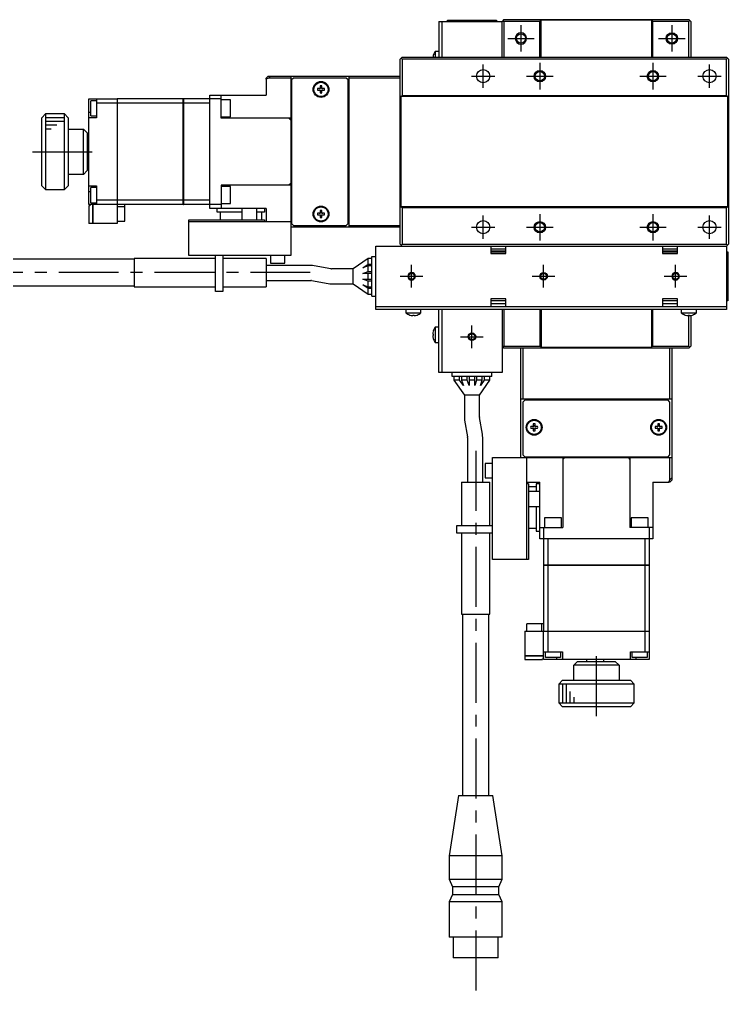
# Model space of a CAD drawing. Extents: x -2 to 724, y -8 to 437.
# Drawn here: x 535.9 to 723.8, y 93.9 to 353.1 of the extents above; entities that cross this region are included whole.
import ezdxf

# ---------------------------------------------------------------- set-up
doc = ezdxf.new("R2010")
doc.units = 0
doc.header["$LTSCALE"] = 0.5
doc.linetypes.add('CENTER', pattern=[50.8, 31.75, -6.35, 6.35, -6.35])
for name, color, linetype in [('MSM_CENTER', 1, 'CENTER'), ('MSM_CONTINUOUS', 7, 'CONTINUOUS'), ('MSM_NARROW', 5, 'CONTINUOUS')]:
    doc.layers.add(name, color=color, linetype=linetype)

msp = doc.modelspace()

# ---------------------------------------------------------------- linework, layer by layer
at = {"layer": 'MSM_CENTER'}
for p, q in [((668.77, 351.63), (668.77, 344.63)), ((708.77, 351.63), (708.77, 344.63)), ((665.27, 348.13), (672.27, 348.13)), ((705.27, 348.13), (712.27, 348.13)), ((658.77, 335.03), (658.77, 341.23)), ((673.77, 341.63), (673.77, 334.63)), ((703.77, 341.63), (703.77, 334.63)), ((718.77, 335.03), (718.77, 341.23)), ((655.67, 338.13), (661.87, 338.13)), ((670.27, 338.13), (677.27, 338.13)), ((700.27, 338.13), (707.27, 338.13)), ((715.67, 338.13), (721.87, 338.13)), ((539.27, 318.13), (557.27, 318.13)), ((658.77, 295.03), (658.77, 301.23)), ((673.77, 301.63), (673.77, 294.63)), ((703.77, 301.63), (703.77, 294.63)), ((718.77, 295.03), (718.77, 301.23)), ((655.67, 298.13), (661.87, 298.13)), ((670.27, 298.13), (677.27, 298.13)), ((700.27, 298.13), (707.27, 298.13)), ((715.67, 298.13), (721.87, 298.13)), ((639.77, 282.13), (639.77, 288.13)), ((674.77, 282.13), (674.77, 288.13)), ((709.77, 282.13), (709.77, 288.13)), ((612.92, 286.13), (467.74, 286.13)), ((636.77, 285.13), (642.77, 285.13)), ((671.77, 285.13), (677.77, 285.13)), ((706.77, 285.13), (712.77, 285.13)), ((655.77, 266.13), (655.77, 272.13)), ((652.77, 269.13), (658.77, 269.13)), ((656.77, 238.88), (656.77, 93.88)), ((688.77, 168.63), (688.77, 186.63))]:
    msp.add_line(p, q, dxfattribs=at)
at = {"layer": 'MSM_CONTINUOUS'}
for p, q in [((646.97, 352.63), (646.97, 343.13)), ((646.97, 352.63), (663.77, 352.63)), ((647.77, 352.63), (647.77, 343.13)), ((649.27, 352.93), (662.27, 352.93)), ((649.27, 352.63), (649.27, 352.93)), ((662.27, 352.93), (662.27, 352.63)), ((664.27, 353.13), (663.77, 352.63)), ((663.77, 343.13), (663.77, 352.63)), ((664.27, 352.63), (664.02, 352.88)), ((664.27, 353.13), (713.27, 353.13)), ((673.77, 352.63), (664.27, 352.63)), ((664.27, 352.63), (664.27, 343.13)), ((673.77, 352.63), (674.07, 352.93)), ((673.77, 343.13), (673.77, 352.63)), ((703.47, 352.93), (674.07, 352.93)), ((674.07, 352.93), (674.07, 343.13)), ((703.47, 352.93), (703.77, 352.63)), ((703.47, 343.13), (703.47, 352.93)), ((713.27, 352.63), (703.77, 352.63)), ((703.77, 343.13), (703.77, 352.63)), ((713.27, 353.13), (713.77, 352.63)), ((713.52, 352.88), (713.27, 352.63)), ((713.27, 343.13), (713.27, 352.63)), ((713.77, 352.63), (713.77, 343.13)), ((637.27, 343.13), (636.77, 342.63)), ((636.77, 293.63), (636.77, 342.63)), ((637.02, 342.88), (637.27, 342.63)), ((637.27, 343.13), (723.27, 343.13)), ((723.27, 342.63), (637.27, 342.63)), ((637.27, 342.63), (637.27, 333.03)), ((645.51, 343.58), (645.51, 343.56)), ((646.07, 344.63), (646.07, 343.13)), ((646.97, 344.63), (646.07, 344.63)), ((723.77, 342.63), (723.27, 343.13)), ((723.27, 342.63), (723.52, 342.88)), ((723.27, 333.03), (723.27, 342.63)), ((723.77, 342.63), (723.77, 293.63)), ((601.27, 337.63), (601.77, 338.13)), ((601.88, 337.63), (601.27, 337.32)), ((601.27, 337.32), (601.27, 337.63)), ((601.27, 337.32), (601.27, 333.13)), ((601.77, 338.13), (636.77, 338.13)), ((602.38, 338.13), (601.88, 337.63)), ((607.77, 337.63), (601.88, 337.63)), ((607.77, 338.13), (607.77, 290.63)), ((608.47, 337.63), (607.97, 337.13)), ((607.97, 337.13), (607.97, 299.13)), ((622.47, 337.63), (608.47, 337.63)), ((622.97, 337.13), (622.47, 337.63)), ((622.97, 299.13), (622.97, 337.13)), ((623.27, 298.13), (623.27, 338.13)), ((636.77, 337.63), (623.27, 337.63)), ((615.53, 334.87), (614.85, 334.87)), ((615.53, 335.55), (615.53, 334.87)), ((616.01, 334.87), (616.01, 335.55)), ((616.69, 334.87), (616.01, 334.87)), ((554.27, 304.13), (554.27, 332.13)), ((554.27, 332.13), (561.77, 332.13)), ((556.27, 332.13), (556.27, 327.13)), ((561.77, 332.13), (561.77, 299.13)), ((561.77, 332.12), (561.78, 332.12)), ((579.27, 332.13), (561.78, 332.13)), ((561.78, 332.13), (561.78, 300.13)), ((579.27, 304.13), (579.27, 332.13)), ((579.27, 332.12), (579.28, 332.12)), ((579.28, 332.13), (579.28, 304.13)), ((589.27, 332.13), (579.28, 332.13)), ((586.27, 333.13), (601.27, 333.13)), ((586.27, 303.13), (586.27, 333.13)), ((589.27, 327.03), (589.27, 333.13)), ((591.77, 331.88), (589.27, 331.88)), ((591.77, 327.38), (591.77, 331.88)), ((607.97, 332.38), (607.77, 332.38)), ((614.85, 334.39), (615.53, 334.39)), ((615.53, 334.39), (615.53, 333.71)), ((616.01, 333.71), (616.01, 334.39)), ((616.01, 334.39), (616.69, 334.39)), ((623.27, 332.38), (622.97, 332.38)), ((623.27, 331.88), (622.97, 331.88)), ((636.97, 332.73), (637.27, 333.03)), ((636.97, 332.73), (636.97, 303.53)), ((723.57, 332.73), (636.97, 332.73)), ((637.27, 333.03), (723.27, 333.03)), ((723.27, 333.03), (723.57, 332.73)), ((723.57, 303.53), (723.57, 332.73)), ((556.27, 331.63), (554.77, 331.63)), ((554.77, 327.63), (554.77, 331.63)), ((561.77, 330.97), (556.27, 330.97)), ((561.77, 330.97), (561.78, 330.97)), ((579.27, 330.97), (561.78, 330.97)), ((579.27, 330.97), (579.28, 330.97)), ((586.27, 330.97), (579.28, 330.97)), ((542.77, 328.13), (541.77, 327.13)), ((541.77, 309.13), (541.77, 327.13)), ((542.77, 328.13), (542.77, 308.13)), ((547.77, 328.13), (542.77, 328.13)), ((547.77, 308.13), (547.77, 328.13)), ((548.77, 327.13), (547.77, 328.13)), ((548.77, 327.13), (548.77, 309.13)), ((554.27, 328.63), (554.77, 328.63)), ((556.27, 327.13), (554.27, 327.13)), ((554.77, 327.63), (556.27, 327.63)), ((589.27, 327.38), (591.77, 327.38)), ((607.77, 327.03), (589.27, 327.03)), ((607.27, 327.03), (607.77, 326.53)), ((607.97, 328.13), (607.77, 328.13)), ((607.97, 327.13), (607.77, 327.13)), ((548.77, 324.13), (552.77, 324.13)), ((552.77, 312.13), (552.77, 324.13)), ((553.77, 323.13), (552.77, 324.13)), ((607.97, 325.63), (607.77, 325.63)), ((622.97, 326.38), (623.27, 326.38)), ((553.77, 323.13), (553.77, 313.13)), ((623.07, 323.13), (622.97, 323.13)), ((623.07, 313.13), (623.07, 323.13)), ((623.27, 322.93), (623.07, 323.13)), ((554.27, 320.13), (553.77, 320.13)), ((553.77, 315.63), (554.27, 315.63)), ((552.77, 312.13), (548.77, 312.13)), ((552.77, 312.13), (553.77, 313.13)), ((622.97, 313.13), (623.07, 313.13)), ((623.07, 313.13), (623.27, 313.33)), ((541.77, 309.13), (542.77, 308.13)), ((547.77, 308.13), (548.77, 309.13)), ((554.27, 309.13), (556.27, 309.13)), ((554.77, 304.63), (554.77, 308.63)), ((556.27, 308.63), (554.77, 308.63)), ((556.27, 309.13), (556.27, 304.13)), ((607.77, 309.23), (589.27, 309.23)), ((589.27, 309.23), (589.27, 303.13)), ((591.77, 308.88), (589.27, 308.88)), ((591.77, 304.38), (591.77, 308.88)), ((607.77, 309.73), (607.27, 309.23)), ((607.77, 310.63), (607.97, 310.63)), ((607.97, 309.13), (607.77, 309.13)), ((623.27, 309.88), (622.97, 309.88)), ((542.77, 308.13), (547.77, 308.13)), ((554.27, 307.63), (554.77, 307.63)), ((607.77, 308.13), (607.97, 308.13)), ((561.77, 304.13), (554.27, 304.13)), ((554.47, 303.83), (554.27, 303.83)), ((554.27, 303.83), (554.27, 299.13)), ((554.47, 304.13), (554.47, 303.83)), ((554.77, 304.63), (556.27, 304.63)), ((555.27, 299.13), (555.27, 304.13)), ((555.28, 304.13), (555.28, 299.13)), ((561.77, 305.28), (556.27, 305.28)), ((561.77, 305.29), (561.78, 305.29)), ((561.77, 304.14), (561.78, 304.14)), ((579.27, 305.28), (561.78, 305.28)), ((579.27, 304.13), (561.78, 304.13)), ((561.78, 303.63), (563.77, 303.63)), ((563.77, 299.73), (563.77, 304.13)), ((579.27, 305.29), (579.28, 305.29)), ((579.27, 304.14), (579.28, 304.14)), ((586.27, 305.28), (579.28, 305.28)), ((589.27, 304.13), (579.28, 304.13)), ((589.27, 304.38), (591.77, 304.38)), ((607.77, 303.88), (607.97, 303.88)), ((622.97, 304.38), (623.27, 304.38)), ((622.97, 303.88), (623.27, 303.88)), ((637.27, 303.23), (636.97, 303.53)), ((723.57, 303.53), (636.97, 303.53)), ((723.57, 303.53), (723.27, 303.23)), ((601.27, 303.13), (586.27, 303.13)), ((588.27, 302.13), (588.27, 303.13)), ((594.77, 302.13), (588.27, 302.13)), ((589.02, 302.13), (589.02, 300.13)), ((594.77, 303.13), (594.77, 300.13)), ((598.77, 300.13), (598.77, 303.13)), ((600.77, 302.13), (598.77, 302.13)), ((600.02, 302.13), (600.02, 300.13)), ((600.77, 303.13), (600.77, 302.13)), ((601.27, 303.13), (601.27, 299.63)), ((615.53, 301.87), (614.85, 301.87)), ((614.85, 301.39), (615.53, 301.39)), ((615.53, 302.55), (615.53, 301.87)), ((615.53, 301.39), (615.53, 300.71)), ((616.01, 301.87), (616.01, 302.55)), ((616.69, 301.87), (616.01, 301.87)), ((616.01, 300.71), (616.01, 301.39)), ((616.01, 301.39), (616.69, 301.39)), ((637.27, 303.23), (637.27, 293.63)), ((723.27, 303.23), (637.27, 303.23)), ((723.27, 293.63), (723.27, 303.23)), ((555.27, 299.13), (554.27, 299.13)), ((555.27, 299.14), (555.28, 299.14)), ((561.77, 299.13), (555.28, 299.13)), ((561.78, 300.13), (561.77, 300.13)), ((561.77, 299.73), (563.77, 299.73)), ((580.77, 300.13), (600.77, 300.13)), ((580.77, 290.63), (580.77, 300.13)), ((580.77, 299.63), (607.77, 299.63)), ((600.77, 300.13), (600.77, 299.63)), ((607.97, 299.13), (608.47, 298.63)), ((608.47, 298.63), (622.47, 298.63)), ((622.47, 298.63), (622.97, 299.13)), ((623.27, 298.63), (636.77, 298.63)), ((636.77, 298.13), (607.77, 298.13)), ((630.27, 276.33), (630.27, 293.13)), ((630.27, 293.13), (723.27, 293.13)), ((636.77, 293.63), (637.27, 293.13)), ((637.27, 293.63), (637.02, 293.38)), ((637.27, 293.63), (723.27, 293.63)), ((660.77, 293.13), (660.77, 291.13)), ((664.77, 291.13), (664.77, 293.13)), ((706.27, 293.13), (706.27, 291.13)), ((710.27, 291.13), (710.27, 293.13)), ((723.27, 293.13), (723.77, 293.63)), ((723.52, 293.38), (723.27, 293.63)), ((723.27, 293.13), (723.27, 276.33)), ((607.77, 290.63), (580.77, 290.63)), ((587.77, 281.13), (587.77, 290.63)), ((589.77, 290.63), (589.77, 281.13)), ((602.37, 290.63), (602.37, 288.63)), ((606.17, 288.63), (606.17, 290.63)), ((629.27, 279.88), (629.27, 290.38)), ((629.27, 290.38), (630.27, 290.38)), ((664.77, 292.33), (660.77, 292.33)), ((664.77, 291.83), (660.77, 291.83)), ((660.77, 291.63), (664.77, 291.63)), ((660.77, 291.13), (664.77, 291.13)), ((710.27, 292.33), (706.27, 292.33)), ((710.27, 291.83), (706.27, 291.83)), ((706.27, 291.63), (710.27, 291.63)), ((706.27, 291.13), (710.27, 291.13)), ((723.27, 291.63), (723.57, 291.63)), ((723.57, 291.63), (723.57, 278.63)), ((566.27, 289.63), (518.27, 289.63)), ((566.27, 289.88), (566.27, 282.38)), ((587.77, 289.88), (566.27, 289.88)), ((601.27, 289.88), (589.77, 289.88)), ((601.27, 289.88), (601.27, 282.38)), ((613.08, 288), (601.27, 288)), ((602.37, 288.63), (606.17, 288.63)), ((618.36, 287.14), (613.95, 287.92)), ((628.27, 289.88), (624.27, 287.13)), ((626.82, 287.38), (628.27, 288.38)), ((628.27, 287.88), (626.82, 287.38)), ((628.27, 288.38), (628.27, 289.88)), ((629.27, 289.88), (628.27, 289.88)), ((628.27, 288.38), (629.27, 288.38)), ((628.27, 286.38), (628.27, 287.88)), ((629.27, 287.88), (628.27, 287.88)), ((624.27, 287.13), (618.53, 287.13)), ((624.27, 283.13), (624.27, 287.13)), ((626.82, 285.88), (628.27, 286.38)), ((629.27, 285.88), (626.82, 285.88)), ((628.27, 286.38), (629.27, 286.38)), ((628.27, 284.38), (628.27, 285.88)), ((518.27, 282.63), (566.27, 282.63)), ((601.27, 284), (613.08, 284)), ((613.26, 283.98), (617.66, 283.2)), ((618.53, 283.13), (624.27, 283.13)), ((624.27, 283.13), (628.27, 280.38)), ((626.82, 284.38), (629.27, 284.38)), ((628.27, 283.88), (626.82, 284.38)), ((626.82, 282.88), (628.27, 282.38)), ((628.27, 281.88), (626.82, 282.88)), ((628.27, 282.38), (628.27, 283.88)), ((629.27, 283.88), (628.27, 283.88)), ((566.27, 282.38), (587.77, 282.38)), ((589.77, 281.13), (587.77, 281.13)), ((589.77, 282.38), (601.27, 282.38)), ((628.27, 282.38), (629.27, 282.38)), ((628.27, 280.38), (628.27, 281.88)), ((629.27, 281.88), (628.27, 281.88)), ((628.27, 280.38), (629.27, 280.38)), ((629.27, 279.88), (630.27, 279.88)), ((664.77, 279.13), (660.77, 279.13)), ((660.77, 279.13), (660.77, 277.13)), ((664.77, 278.63), (660.77, 278.63)), ((660.77, 277.93), (664.77, 277.93)), ((664.77, 277.13), (664.77, 279.13)), ((710.27, 279.13), (706.27, 279.13)), ((706.27, 279.13), (706.27, 277.13)), ((710.27, 278.63), (706.27, 278.63)), ((706.27, 277.93), (710.27, 277.93)), ((710.27, 277.13), (710.27, 279.13)), ((723.57, 278.63), (723.27, 278.63)), ((630.27, 277.13), (723.27, 277.13)), ((723.27, 276.33), (630.27, 276.33)), ((638.27, 276.33), (638.27, 275.43)), ((638.27, 275.43), (642.27, 275.43)), ((639.32, 274.87), (639.34, 274.87)), ((640.07, 274.87), (640.47, 274.87)), ((640.07, 274.74), (640.07, 274.87)), ((640.47, 274.87), (640.47, 274.74)), ((641.2, 274.87), (641.22, 274.87)), ((642.27, 275.43), (642.27, 276.33)), ((646.97, 259.63), (646.97, 276.33)), ((647.77, 276.33), (647.77, 259.63)), ((663.77, 276.33), (663.77, 259.63)), ((664.27, 276.33), (664.27, 266.63)), ((673.87, 266.63), (673.87, 276.33)), ((674.17, 276.33), (674.17, 266.33)), ((703.37, 276.33), (703.37, 266.33)), ((703.67, 276.33), (703.67, 266.63)), ((711.27, 276.33), (711.27, 275.43)), ((711.27, 275.43), (715.27, 275.43)), ((712.32, 274.87), (712.34, 274.87)), ((713.07, 274.87), (713.47, 274.87)), ((713.07, 274.74), (713.07, 274.87)), ((713.27, 266.63), (713.27, 274.87)), ((713.47, 274.87), (713.47, 274.74)), ((714.2, 274.87), (714.22, 274.87)), ((715.27, 275.43), (715.27, 276.33)), ((713.77, 274.77), (713.77, 266.63)), ((645.38, 269.83), (645.51, 269.83)), ((645.51, 270.58), (645.51, 270.56)), ((645.51, 269.83), (645.51, 269.43)), ((646.07, 271.63), (646.07, 267.63)), ((646.97, 271.63), (646.07, 271.63)), ((645.51, 269.43), (645.38, 269.43)), ((645.51, 268.7), (645.51, 268.68)), ((646.07, 267.63), (646.97, 267.63)), ((663.77, 266.63), (664.27, 266.13)), ((664.02, 266.38), (664.27, 266.63)), ((664.27, 266.63), (673.87, 266.63)), ((713.27, 266.13), (664.27, 266.13)), ((668.77, 237.13), (668.77, 266.13)), ((669.27, 266.13), (669.27, 252.63)), ((674.17, 266.33), (673.87, 266.63)), ((674.17, 266.33), (703.37, 266.33)), ((703.67, 266.63), (703.37, 266.33)), ((703.67, 266.63), (713.27, 266.63)), ((708.27, 252.63), (708.27, 266.13)), ((708.77, 266.13), (708.77, 231.13)), ((713.27, 266.63), (713.52, 266.38)), ((713.27, 266.13), (713.77, 266.63)), ((663.77, 259.63), (646.97, 259.63)), ((650.52, 258.63), (650.52, 259.63)), ((661.02, 258.63), (661.02, 259.63)), ((661.02, 258.63), (650.52, 258.63)), ((651.02, 258.63), (651.02, 257.63)), ((652.52, 257.63), (651.02, 257.63)), ((651.02, 257.63), (653.77, 253.63)), ((652.52, 257.63), (652.52, 258.63)), ((653.52, 256.17), (652.52, 257.63)), ((653.02, 258.63), (653.02, 257.63)), ((654.52, 257.63), (653.02, 257.63)), ((653.02, 257.63), (653.52, 256.17)), ((654.52, 257.63), (654.52, 258.63)), ((655.02, 256.17), (654.52, 257.63)), ((655.02, 258.63), (655.02, 256.17)), ((656.52, 257.63), (655.02, 257.63)), ((656.52, 256.17), (656.52, 258.63)), ((657.02, 257.63), (656.52, 256.17)), ((657.02, 258.63), (657.02, 257.63)), ((658.52, 257.63), (657.02, 257.63)), ((657.77, 253.63), (660.52, 257.63)), ((658.02, 256.17), (658.52, 257.63)), ((659.02, 257.63), (658.02, 256.17)), ((658.52, 257.63), (658.52, 258.63)), ((659.02, 258.63), (659.02, 257.63)), ((660.52, 257.63), (659.02, 257.63)), ((660.52, 257.63), (660.52, 258.63)), ((657.77, 253.63), (653.77, 253.63)), ((653.77, 253.63), (653.77, 247.89)), ((657.77, 247.89), (657.77, 253.63)), ((708.77, 252.63), (668.77, 252.63)), ((669.77, 252.33), (669.27, 251.83)), ((669.27, 251.83), (669.27, 237.83)), ((707.77, 252.33), (669.77, 252.33)), ((674.52, 252.63), (674.52, 252.33)), ((675.02, 252.63), (675.02, 252.33)), ((680.52, 252.33), (680.52, 252.63)), ((683.97, 252.63), (683.77, 252.43)), ((693.77, 252.43), (683.77, 252.43)), ((683.77, 252.43), (683.77, 252.33)), ((693.77, 252.43), (693.57, 252.63)), ((693.77, 252.33), (693.77, 252.43)), ((697.02, 252.63), (697.02, 252.33)), ((702.52, 252.33), (702.52, 252.63)), ((703.02, 252.33), (703.02, 252.63)), ((708.27, 251.83), (707.77, 252.33)), ((708.27, 237.83), (708.27, 251.83)), ((653.85, 247.02), (654.62, 242.62)), ((658.56, 243.31), (657.79, 247.72)), ((672.03, 245.37), (671.35, 245.37)), ((671.35, 244.89), (672.03, 244.89)), ((672.03, 246.05), (672.03, 245.37)), ((672.03, 244.89), (672.03, 244.21)), ((672.51, 245.37), (672.51, 246.05)), ((673.19, 245.37), (672.51, 245.37)), ((672.51, 244.21), (672.51, 244.89)), ((672.51, 244.89), (673.19, 244.89)), ((705.03, 245.37), (704.35, 245.37)), ((704.35, 244.89), (705.03, 244.89)), ((705.03, 246.05), (705.03, 245.37)), ((705.03, 244.89), (705.03, 244.21)), ((705.51, 245.37), (705.51, 246.05)), ((706.19, 245.37), (705.51, 245.37)), ((705.51, 244.21), (705.51, 244.89)), ((705.51, 244.89), (706.19, 244.89)), ((654.64, 242.44), (654.64, 230.63)), ((658.64, 230.63), (658.64, 242.44)), ((661.27, 210.13), (661.27, 237.13)), ((661.27, 237.13), (708.77, 237.13)), ((669.27, 237.83), (669.77, 237.33)), ((669.77, 237.33), (707.77, 237.33)), ((670.27, 237.13), (670.27, 210.13)), ((674.52, 237.33), (674.52, 237.13)), ((678.77, 237.33), (678.77, 237.13)), ((679.77, 237.33), (679.77, 237.13)), ((679.87, 236.63), (680.37, 237.13)), ((679.87, 237.13), (679.87, 218.63)), ((681.27, 237.33), (681.27, 237.13)), ((696.27, 237.13), (696.27, 237.33)), ((697.17, 237.13), (697.67, 236.63)), ((697.67, 237.13), (697.67, 218.63)), ((697.77, 237.33), (697.77, 237.13)), ((698.77, 237.13), (698.77, 237.33)), ((703.02, 237.13), (703.02, 237.33)), ((707.77, 237.33), (708.27, 237.83)), ((708.27, 231.24), (708.27, 237.13)), ((659.27, 235.53), (659.27, 231.73)), ((661.27, 235.53), (659.27, 235.53)), ((659.27, 231.73), (661.27, 231.73)), ((707.96, 230.63), (708.27, 231.24)), ((708.27, 231.24), (708.77, 231.74)), ((708.77, 231.13), (708.27, 230.63)), ((653.02, 230.63), (660.52, 230.63)), ((653.02, 230.63), (653.02, 219.13)), ((660.52, 219.13), (660.52, 230.63)), ((670.27, 230.63), (673.77, 230.63)), ((670.77, 230.13), (670.27, 230.13)), ((670.77, 230.13), (670.77, 210.13)), ((672.77, 229.38), (670.77, 229.38)), ((673.77, 230.13), (672.77, 230.13)), ((672.77, 230.13), (672.77, 228.13)), ((673.77, 215.63), (673.77, 230.63)), ((703.77, 230.63), (703.77, 215.63)), ((703.77, 230.63), (707.96, 230.63)), ((708.27, 230.63), (707.96, 230.63)), ((673.77, 228.13), (670.77, 228.13)), ((670.77, 224.13), (673.77, 224.13)), ((672.77, 224.13), (672.77, 217.63)), ((679.52, 221.13), (675.02, 221.13)), ((675.02, 221.13), (675.02, 218.63)), ((679.52, 218.63), (679.52, 221.13)), ((702.52, 221.13), (698.02, 221.13)), ((698.02, 221.13), (698.02, 218.63)), ((702.52, 218.63), (702.52, 221.13)), ((651.77, 217.13), (651.77, 219.13)), ((651.77, 219.13), (661.27, 219.13)), ((672.77, 218.38), (670.77, 218.38)), ((673.77, 218.63), (679.87, 218.63)), ((674.77, 218.63), (674.77, 208.64)), ((703.77, 218.63), (697.67, 218.63)), ((702.77, 218.63), (702.77, 208.64)), ((661.27, 217.13), (651.77, 217.13)), ((653.02, 217.13), (653.02, 195.63)), ((660.52, 195.63), (660.52, 217.13)), ((672.77, 217.63), (673.77, 217.63)), ((703.77, 215.63), (673.77, 215.63)), ((675.93, 215.63), (675.93, 208.64)), ((701.62, 215.63), (701.62, 208.64)), ((670.77, 210.13), (661.27, 210.13)), ((674.77, 208.64), (702.77, 208.64)), ((674.77, 208.63), (674.77, 191.14)), ((702.77, 208.63), (674.77, 208.63)), ((674.78, 208.63), (674.78, 208.64)), ((675.93, 208.63), (675.93, 208.64)), ((675.93, 208.63), (675.93, 191.14)), ((701.61, 208.63), (701.61, 208.64)), ((701.62, 208.63), (701.62, 191.14)), ((702.76, 208.63), (702.76, 208.64)), ((702.77, 208.63), (702.77, 191.14)), ((653.02, 195.63), (660.52, 195.63)), ((653.27, 195.63), (653.27, 147.63)), ((660.27, 147.63), (660.27, 195.63)), ((670.37, 191.13), (670.37, 193.13)), ((674.77, 193.13), (670.37, 193.13)), ((674.27, 191.14), (674.27, 193.13)), ((669.77, 191.13), (669.77, 184.64)), ((669.77, 191.13), (702.77, 191.13)), ((670.77, 191.13), (670.77, 191.14)), ((670.77, 191.14), (702.77, 191.14)), ((674.77, 183.63), (674.77, 191.13)), ((674.78, 191.13), (674.78, 191.14)), ((675.93, 191.13), (675.93, 191.14)), ((675.93, 191.13), (675.93, 185.63)), ((701.61, 191.13), (701.61, 191.14)), ((701.62, 191.13), (701.62, 185.63)), ((702.76, 191.13), (702.76, 191.14)), ((702.77, 191.13), (702.77, 183.63)), ((669.77, 184.64), (674.77, 184.64)), ((669.77, 184.63), (669.77, 183.63)), ((674.77, 184.63), (669.77, 184.63)), ((669.78, 184.63), (669.78, 184.64)), ((674.77, 185.63), (679.77, 185.63)), ((675.27, 184.13), (675.27, 185.63)), ((679.27, 184.13), (675.27, 184.13)), ((678.27, 183.63), (678.27, 184.13)), ((679.27, 185.63), (679.27, 184.13)), ((679.77, 185.63), (679.77, 183.63)), ((697.77, 183.63), (697.77, 185.63)), ((697.77, 185.63), (702.77, 185.63)), ((698.27, 184.13), (698.27, 185.63)), ((702.27, 184.13), (698.27, 184.13)), ((699.27, 183.63), (699.27, 184.13)), ((702.27, 185.63), (702.27, 184.13)), ((669.77, 183.63), (674.47, 183.63)), ((674.47, 183.83), (674.77, 183.83)), ((674.47, 183.63), (674.47, 183.83)), ((702.77, 183.63), (674.77, 183.63)), ((683.77, 183.13), (682.77, 182.13)), ((694.77, 182.13), (682.77, 182.13)), ((682.77, 178.13), (682.77, 182.13)), ((683.77, 183.13), (693.77, 183.13)), ((686.27, 183.13), (686.27, 183.63)), ((690.77, 183.13), (690.77, 183.63)), ((694.77, 182.13), (693.77, 183.13)), ((694.77, 182.13), (694.77, 178.13)), ((679.77, 178.13), (678.77, 177.13)), ((698.77, 177.13), (678.77, 177.13)), ((678.77, 177.13), (678.77, 172.13)), ((679.77, 178.13), (697.77, 178.13)), ((698.77, 177.13), (697.77, 178.13)), ((698.77, 172.13), (698.77, 177.13)), ((678.77, 172.13), (698.77, 172.13)), ((678.77, 172.13), (679.77, 171.13)), ((697.77, 171.13), (679.77, 171.13)), ((697.77, 171.13), (698.77, 172.13)), ((652.2, 147.63), (649.77, 131.63)), ((652.2, 147.63), (661.34, 147.63)), ((663.77, 131.63), (661.34, 147.63)), ((663.77, 131.63), (649.77, 131.63)), ((649.77, 131.63), (649.77, 125.43)), ((663.77, 125.43), (663.77, 131.63)), ((649.77, 125.43), (663.77, 125.43)), ((649.77, 125.43), (650.62, 123.43)), ((662.92, 123.43), (663.77, 125.43)), ((662.92, 123.43), (650.62, 123.43)), ((650.62, 123.43), (650.62, 121.43)), ((662.92, 121.43), (662.92, 123.43)), ((650.62, 121.43), (649.77, 119.43)), ((663.77, 119.43), (649.77, 119.43)), ((649.77, 119.43), (649.77, 110.13)), ((650.62, 121.43), (662.92, 121.43)), ((663.77, 119.43), (662.92, 121.43)), ((663.77, 110.13), (663.77, 119.43)), ((663.77, 110.13), (649.77, 110.13)), ((650.82, 110.13), (650.82, 104.63)), ((662.72, 104.63), (662.72, 110.13)), ((662.72, 104.63), (650.82, 104.63))]:
    msp.add_line(p, q, dxfattribs=at)
for centre, radius in [((668.77, 348.13), 1.23), ((708.77, 348.13), 1.23), ((658.77, 338.13), 1.75), ((718.77, 338.13), 1.75), ((673.77, 338.13), 1.23), ((703.77, 338.13), 1.23), ((615.77, 334.63), 2.1), ((615.77, 334.63), 1.9), ((615.77, 301.63), 2.1), ((615.77, 301.63), 1.9), ((658.77, 298.13), 1.75), ((673.77, 298.13), 1.23), ((703.77, 298.13), 1.23), ((718.77, 298.13), 1.75), ((639.77, 285.13), 0.783), ((674.77, 285.13), 0.783), ((709.77, 285.13), 0.783), ((655.77, 269.13), 0.783), ((672.27, 245.13), 2.1), ((672.27, 245.13), 1.9), ((705.27, 245.13), 2.1), ((705.27, 245.13), 1.9)]:
    msp.add_circle(centre, radius, dxfattribs=at)
for centre, radius, start, end in [((648.57, 342.63), 3.19, 163.0947, 170.9929), ((648.57, 342.63), 3.2, 141.3178, 162.73), ((615.77, 334.63), 0.95, 165.3667, 194.6333), ((615.77, 334.63), 0.365, 138.8496, 221.1504), ((615.77, 334.63), 0.95, 75.3667, 104.6333), ((615.77, 334.63), 0.365, 48.8496, 131.1504), ((615.77, 334.63), 0.365, 318.8496, 41.1504), ((615.77, 334.63), 0.95, 345.3667, 14.6333), ((615.77, 334.63), 0.365, 228.8496, 311.1504), ((615.77, 334.63), 0.95, 255.3667, 284.6333), ((615.77, 301.63), 0.95, 165.3667, 194.6333), ((615.77, 301.63), 0.365, 138.8496, 221.1504), ((615.77, 301.63), 0.95, 75.3667, 104.6333), ((615.77, 301.63), 0.365, 48.8496, 131.1504), ((615.77, 301.63), 0.365, 228.8496, 311.1504), ((615.77, 301.63), 0.365, 318.8496, 41.1504), ((615.77, 301.63), 0.95, 345.3667, 14.6333), ((615.77, 301.63), 0.95, 255.3667, 284.6333), ((613.08, 283), 5, 80, 90), ((618.53, 288.13), 1, 260, 270), ((613.08, 283), 1, 80, 90), ((618.53, 288.13), 5, 260, 270), ((640.27, 277.93), 3.2, 231.3178, 252.73), ((640.27, 277.93), 3.19, 253.0947, 266.4097), ((640.27, 277.93), 3.19, 273.5903, 286.9053), ((640.27, 277.93), 3.2, 287.27, 308.6822), ((713.27, 277.93), 3.2, 231.3178, 252.73), ((713.27, 277.93), 3.19, 253.0947, 266.4097), ((713.27, 277.93), 3.19, 273.5903, 286.9053), ((713.27, 277.93), 3.2, 287.27, 308.6822), ((648.57, 269.63), 3.19, 163.0947, 176.4097), ((648.57, 269.63), 3.2, 141.3178, 162.73), ((648.57, 269.63), 3.19, 183.5904, 196.9053), ((648.57, 269.63), 3.2, 197.27, 218.6822), ((658.77, 247.89), 5, 180, 190), ((658.77, 247.89), 1, 180, 190), ((672.27, 245.13), 0.95, 165.3667, 194.6333), ((672.27, 245.13), 0.365, 138.8496, 221.1504), ((672.27, 245.13), 0.95, 75.3667, 104.6333), ((672.27, 245.13), 0.365, 48.8496, 131.1504), ((672.27, 245.13), 0.365, 228.8496, 311.1504), ((672.27, 245.13), 0.95, 255.3667, 284.6333), ((672.27, 245.13), 0.365, 318.8496, 41.1504), ((672.27, 245.13), 0.95, 345.3667, 14.6333), ((705.27, 245.13), 0.95, 165.3667, 194.6333), ((705.27, 245.13), 0.365, 138.8496, 221.1504), ((705.27, 245.13), 0.95, 75.3667, 104.6333), ((705.27, 245.13), 0.365, 48.8496, 131.1504), ((705.27, 245.13), 0.365, 228.8496, 311.1504), ((705.27, 245.13), 0.95, 255.3667, 284.6333), ((705.27, 245.13), 0.365, 318.8496, 41.1504), ((705.27, 245.13), 0.95, 345.3667, 14.6333), ((653.64, 242.44), 1, 0, 10), ((653.64, 242.44), 5, 0, 10)]:
    msp.add_arc(centre, radius, start, end, dxfattribs=at)
at = {"layer": 'MSM_NARROW'}
for p, q in [((547.77, 327.13), (542.77, 327.13)), ((547.77, 326.13), (542.77, 326.13)), ((545.77, 325.13), (542.77, 325.13)), ((544.27, 324.13), (542.77, 324.13)), ((679.77, 177.13), (679.77, 172.13)), ((680.77, 177.13), (680.77, 172.13)), ((681.77, 175.13), (681.77, 172.13)), ((682.77, 173.63), (682.77, 172.13))]:
    msp.add_line(p, q, dxfattribs=at)
at = {"layer": 'MSM_NARROW', "extrusion": (0, 0, -1)}
for centre, radius in [((-668.77, 348.13), 1.5), ((-639.77, 285.13), 1), ((-709.77, 285.13), 1)]:
    msp.add_circle(centre, radius, dxfattribs=at)
at = {"layer": 'MSM_NARROW'}
for centre, radius in [((708.77, 348.13), 1.5), ((673.77, 338.13), 1.5), ((703.77, 338.13), 1.5), ((673.77, 298.13), 1.5), ((703.77, 298.13), 1.5), ((674.77, 285.13), 1), ((655.77, 269.13), 1)]:
    msp.add_circle(centre, radius, dxfattribs=at)

doc.saveas('drawing.dxf')
